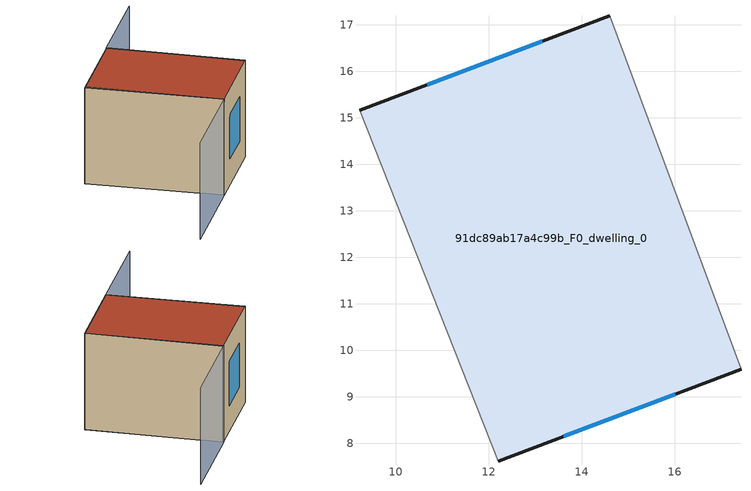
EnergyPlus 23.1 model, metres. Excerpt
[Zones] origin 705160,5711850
91dc89ab17a4c99b_F0_dwelling_0
 floor ground (EU_floor_Construction): 17.43,9.59 14.6,17.2 9.22,15.16 12.2,7.61 z0
 wall outside (EU_wall_Construction): 9.22,15.16 14.6,17.2 / 17.43,9.59 12.2,7.61 z0:6
 wall adiabatic (EU_wall_Construction): 14.6,17.2 17.43,9.59 / 12.2,7.61 9.22,15.16 z0:6
 window (EU_Window_Construction): 10.67,15.71 13.15,16.65 / 16.01,9.06 13.62,8.15 z1.62:4.38
 roof outside (EU_roof_Construction): 14.6,17.2 17.43,9.59 12.2,7.61 9.22,15.16 z6
shading: 9.33,15.21 12.2,7.61 / 12.2,7.61 6.36,5.4 / 17.42,9.59 14.55,17.19 / 14.55,17.19 20.19,19.32 z0:6
[Building]
EU S2 Campaign: North Axis=0; Terrain=City; Solar Distribution=FullExterior
[Site:Location]
London: Latitude=51.5; Longitude=-0.5; Time Zone=0; Elevation=25
[SizingPeriod:WeatherFileDays]
AnnualSizingPeriod: Begin Month=1; Begin Day of Month=1; End Month=12; End Day of Month=31; Day of Week for Start Day=Monday; Use Weather File Daylight Saving Period=No; Use Weather File Rain and Snow Indicators=No
[MATERIAL]
EU_InternalMass_Material: Roughness=MediumRough; Thickness=0.1; Conductivity=1; Density=1800; Specific Heat=900; Thermal Absorptance=0.9; Solar Absorptance=0.7; Visible Absorptance=0.7
[MATERIAL:NOMASS] Roughness=MediumRough; Thermal Absorptance=0.9; Solar Absorptance=0.7; Visible Absorptance=0.7
Name | Thermal Resistance
EU_wall_NoMass | 0.727863
EU_roof_NoMass | 0.773354
EU_floor_NoMass | 1.79329
[WINDOWMATERIAL:SIMPLEGLAZINGSYSTEM]
EU_Window_SimpleGlazing: UFactor=2.58614; Solar Heat Gain Coefficient=0.76; Visible Transmittance=0.76
[CONSTRUCTION]
EU_wall_Construction: EU_wall_NoMass
EU_roof_Construction: EU_roof_NoMass
EU_floor_Construction: EU_floor_NoMass
EU_InternalMass_Construction: EU_InternalMass_Material
EU_Window_Construction: EU_Window_SimpleGlazing
[ZONE]
91dc89ab17a4c99b_F0_dwelling_0: Type=1; Multiplier=1; Ceiling Height=autocalculate; Volume=276.091; Floor Area=autocalculate; Part of Total Floor Area=Yes
[INTERNALMASS]
91dc89ab17a4c99b_F0_dwelling_0_EU_InternalMass: Construction=EU_InternalMass_Construction; Zone or ZoneList=91dc89ab17a4c99b_F0_dwelling_0; Surface Area=46.0153
[OTHEREQUIPMENT]
EU_Step8_InternalGain_91dc89ab17a4c99b_F0_dwelling_0_f000: Fuel Type=Electricity; Zone or ZoneList or Space or SpaceList=91dc89ab17a4c99b_F0_dwelling_0; Schedule=EU_Step8_GainSchedule_91dc89ab17a4c99b_F0_dwelling_0_f000; Design Level Calculation Method=Watts/Area; Power per Zone Floor Area=1; Fraction Latent=0; Fraction Radiant=0; Fraction Lost=0; Carbon Dioxide Generation Rate=0; EndUse Subcategory=EU_Step8_InternalGains
[ZONEVENTILATION:DESIGNFLOWRATE]
EU_ConstantAir_91dc89ab17a4c99b_F0_dwelling_0: Zone or ZoneList or Space or SpaceList=91dc89ab17a4c99b_F0_dwelling_0; Schedule=EU_AlwaysOn; Design Flow Rate Calculation Method=AirChanges/Hour; Air Changes per Hour=0.484901; Ventilation Type=Natural; Fan Pressure Rise=0; Fan Total Efficiency=1; Constant Term Coefficient=1; Temperature Term Coefficient=0; Velocity Term Coefficient=0; Velocity Squared Term Coefficient=0; Minimum Indoor Temperature=-100; Maximum Indoor Temperature=100; Delta Temperature=-100; Minimum Outdoor Temperature=-100; Maximum Outdoor Temperature=100; Maximum Wind Speed=40
[HVACTEMPLATE:THERMOSTAT]
EU_HeatOnly_91dc89ab17a4c99b_F0_dwelling_0: Constant Heating Setpoint=20; Constant Cooling Setpoint=50
[HVACTEMPLATE:ZONE:IDEALLOADSAIRSYSTEM]
91dc89ab17a4c99b_F0_dwelling_0: Template Thermostat=EU_HeatOnly_91dc89ab17a4c99b_F0_dwelling_0; System Availability Schedule=EU_AlwaysOn; Maximum Heating Supply Air Temperature=50; Minimum Cooling Supply Air Temperature=13; Maximum Heating Supply Air Humidity Ratio=0.0156; Minimum Cooling Supply Air Humidity Ratio=0.0077; Heating Limit=NoLimit; Cooling Limit=NoLimit; Heating Availability Schedule=EU_AlwaysOn; Cooling Availability Schedule=EU_CoolingOff; Dehumidification Control Type=ConstantSensibleHeatRatio; Cooling Sensible Heat Ratio=0.7; Dehumidification Setpoint=60; Humidification Control Type=None; Humidification Setpoint=30; Outdoor Air Method=None; Outdoor Air Flow Rate per Person=0.00944; Outdoor Air Flow Rate per Zone Floor Area=0; Outdoor Air Flow Rate per Zone=0; Demand Controlled Ventilation Type=None; Outdoor Air Economizer Type=NoEconomizer; Heat Recovery Type=None; Sensible Heat Recovery Effectiveness=0.7; Latent Heat Recovery Effectiveness=0.65
[SIZING:ZONE]
91dc89ab17a4c99b_F0_dwelling_0: Zone Cooling Design Supply Air Temperature Input Method=SupplyAirTemperature; Zone Cooling Design Supply Air Temperature=13; Zone Heating Design Supply Air Temperature Input Method=SupplyAirTemperature; Zone Heating Design Supply Air Temperature=50; Zone Cooling Design Supply Air Humidity Ratio=0.008; Zone Heating Design Supply Air Humidity Ratio=0.008; Cooling Design Air Flow Method=DesignDay; Cooling Design Air Flow Rate=0; Cooling Minimum Air Flow per Zone Floor Area=0.000762; Cooling Minimum Air Flow=0; Cooling Minimum Air Flow Fraction=0.2; Heating Design Air Flow Method=DesignDay; Heating Design Air Flow Rate=0; Heating Maximum Air Flow per Zone Floor Area=0.002032; Heating Maximum Air Flow=0.141576; Heating Maximum Air Flow Fraction=0.3; Account for Dedicated Outdoor Air System=No; Dedicated Outdoor Air System Control Strategy=NeutralSupplyAir; Dedicated Outdoor Air Low Setpoint Temperature for Design=autosize; Dedicated Outdoor Air High Setpoint Temperature for Design=autosize; Zone Load Sizing Method=Sensible Load Only No Latent Load; Zone Latent Cooling Design Supply Air Humidity Ratio Input Method=HumidityRatioDifference; Zone Cooling Design Supply Air Humidity Ratio Difference=0.005; Zone Latent Heating Design Supply Air Humidity Ratio Input Method=HumidityRatioDifference; Zone Humidification Design Supply Air Humidity Ratio Difference=0.005
[SCHEDULE:CONSTANT]
Name | Hourly Value
EU_AlwaysOn | 1
EU_CoolingOff | 0
[SCHEDULE:FILE]
EU_Step8_GainSchedule_91dc89ab17a4c99b_F0_dwelling_0_f000: File=../../schedules/91dc89ab17a4c99b/91dc89ab17a4c99b_F0_dwelling_0_f000_gain.csv; Column Number=1; Rows to Skip at Top=0; Number of Hours of Data=8760; Column Separator=Comma; Interpolate to Timestep=No; Minutes per Item=60; Adjust Schedule for Daylight Savings=Yes
